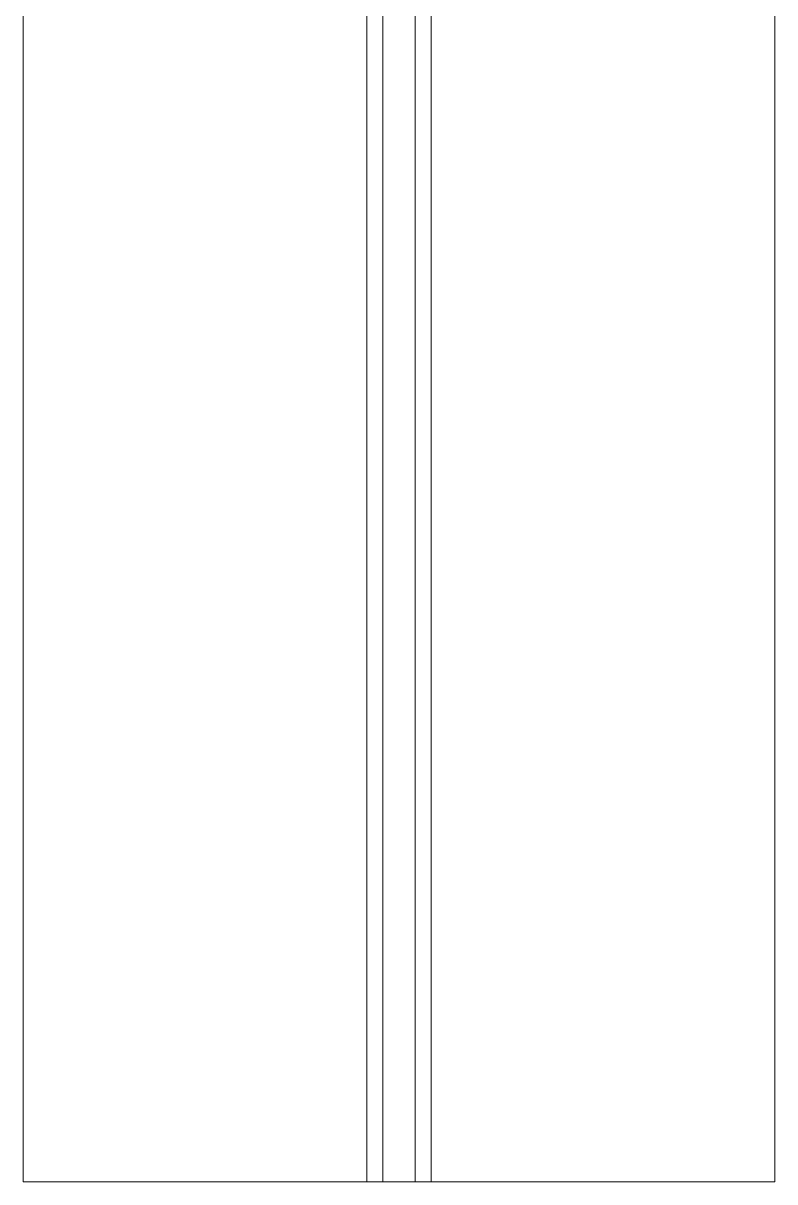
# Model space of a CAD drawing. Header units: inches. Extents: x -827 to 154, y -802 to 207.
# Drawn here: x -737.42 to -728.67, y 29.63 to 43.1 of the extents above; entities that cross this region are included whole.
import ezdxf

# ---------------------------------------------------------------- set-up
doc = ezdxf.new("R2010")
doc.units = ezdxf.units.IN
doc.header["$MEASUREMENT"] = 0
doc.layers.add('DrillPressTable _1__skp', color=8, linetype='Continuous', lineweight=9)
doc.layers.add('Layer0', color=7, linetype='Continuous', lineweight=9)

# ---------------------------------------------------------------- blocks, each defined once
blk = doc.blocks.new('DrillPressTable _1__skp_64-402107-Level 1')
at = {"layer": 'Layer0'}
for p, q in [((0, 4), (0, 0)), ((0, 4), (13.786, 4)), ((0, 4), (13.786, 4)), ((0, 4), (0, 0)), ((13.786, 0), (0, 0)), ((13.786, 0), (0, 0))]:
    blk.add_line(p, q, dxfattribs=at)
blk = doc.blocks.new('DrillPressTable _1__skp_68-V7-Level 1')
at = {"layer": 'Layer0'}
for p, q in [((0, 18), (0.185, 18)), ((0, 18), (0, 4.214)), ((0, 18), (0.185, 18)), ((0, 18), (0, 4.214)), ((0.185, 18), (0.56, 18)), ((0.185, 18), (0.56, 18)), ((0.185, 4.214), (0.185, 18)), ((0.185, 4.214), (0.185, 18)), ((0.56, 18), (0.745, 18)), ((0.56, 18), (0.56, 4.214)), ((0.56, 18), (0.56, 4.214)), ((0.56, 18), (0.745, 18)), ((0.745, 4.214), (0.745, 18)), ((0.745, 4.214), (0.745, 18))]:
    blk.add_line(p, q, dxfattribs=at)
blk = doc.blocks.new('DrillPressTable _1__skp_63-402106-Level 1')
for p in [(0, 20), (0, 15.255)]:
    blk.add_blockref('DrillPressTable _1__skp_64-402107-Level 1', p)
at = {"rotation": 89.99999999999993}
blk.add_blockref('DrillPressTable _1__skp_68-V7-Level 1', (18, 19.255), dxfattribs=at)
blk = doc.blocks.new('DrillPressTable _1__skp_62-402105-Level 1')
blk.add_blockref('DrillPressTable _1__skp_63-402106-Level 1', (0, 0))
blk = doc.blocks.new('DrillPressTable _1__skp_1-402044-Level 1')
blk.add_blockref('DrillPressTable _1__skp_62-402105-Level 1', (118.814, 152.93))
blk = doc.blocks.new('DrillPressTable _1__skp-401998-Level 1')
blk.add_blockref('DrillPressTable _1__skp_1-402044-Level 1', (0, 0))

msp = doc.modelspace()

# ---------------------------------------------------------------- block references
at = {"layer": 'DrillPressTable _1__skp', "color": 7, "rotation": 89.99999999999967}
msp.add_blockref('DrillPressTable _1__skp-401998-Level 1', (-560.487909, -89.184773), dxfattribs=at)

doc.saveas('drawing.dxf')
